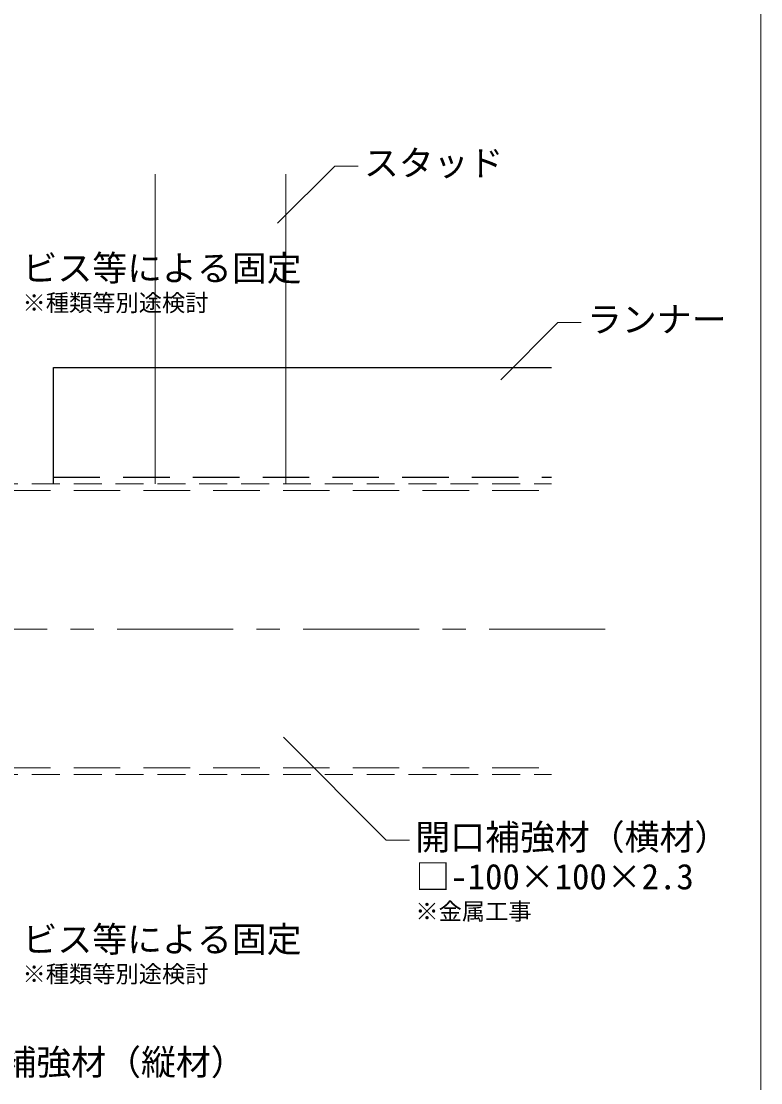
# Model space of a CAD drawing. Units: millimetres on the paper, with parts at other scales. Extents: x -195 to 195, y -140 to 138.
# Drawn here: x 94.89 to 126.7, y -112.34 to -66.69 of the extents above; entities that cross this region are included whole.
import ezdxf
from ezdxf.enums import TextEntityAlignment as Align

# ---------------------------------------------------------------- set-up
doc = ezdxf.new("R2010")
doc.units = ezdxf.units.MM
for name, pattern in [('CHAIN1', [8, 5, -1, 1, -1]), ('DASHED1', [1.8, 1.2, -0.6]), ('DASHED2', [3, 2, -1])]:
    doc.linetypes.add(name, pattern=pattern)
for name, color, linetype, lineweight in [('4-0_中心線', 4, 'CHAIN1', 18), ('4-2_SQバー', 3, 'Continuous', 18), ('4-3_ランナー', 2, 'Continuous', 25), ('4-4_補強材', 4, 'DASHED1', 9), ('4-6_文字・矢印', 7, 'Continuous', 18), ('F-3_ランナー', 4, 'Continuous', 9)]:
    doc.layers.add(name, color=color, linetype=linetype, lineweight=lineweight)
doc.styles.add('ＭＳ ゴシック', font='')
doc.styles.get('ＭＳ ゴシック').set_extended_font_data('MS Gothic')

msp = doc.modelspace()

# ---------------------------------------------------------------- linework, layer by layer
at = {"layer": '4-0_中心線'}
msp.add_line((75.016, -92.828), (120.539, -92.828), dxfattribs=at)
at = {"layer": '4-2_SQバー'}
for p, q in [((100.655, -73.265), (100.655, -86.578)), ((106.28, -73.265), (106.28, -86.578))]:
    msp.add_line(p, q, dxfattribs=at)
at = {"layer": '4-3_ランナー', "linetype": 'DASHED2'}
msp.add_line((96.28, -86.29), (117.704, -86.29), dxfattribs=at)
at = {"layer": '4-3_ランナー'}
msp.add_lwpolyline([(96.28, -86.578), (96.28, -81.578), (117.704, -81.578)], dxfattribs=at)
at = {"layer": '4-4_補強材'}
for p, q in [((88.155, -86.578), (117.704, -86.578)), ((88.155, -99.078), (117.704, -99.078))]:
    msp.add_line(p, q, dxfattribs=at)
at = {"layer": '4-4_補強材', "linetype": 'DASHED2'}
for p, q in [((88.155, -86.865), (117.704, -86.865)), ((88.155, -98.79), (117.704, -98.79))]:
    msp.add_line(p, q, dxfattribs=at)
at = {"layer": '4-6_文字・矢印'}
for p, q in [((108.384, -72.913), (105.921, -75.376)), ((108.384, -72.913), (109.384, -72.913)), ((117.98, -79.638), (115.518, -82.101)), ((117.98, -79.638), (118.98, -79.638)), ((110.597, -101.901), (106.178, -97.481)), ((110.597, -101.901), (111.597, -101.901))]:
    msp.add_line(p, q, dxfattribs=at)
at = {"layer": 'F-3_ランナー', "color": 3, "lineweight": 18}
msp.add_line((126.704, 2.506), (126.704, -119.594), dxfattribs=at)

# ---------------------------------------------------------------- texts
at = {"layer": '4-6_文字・矢印', "style": 'ＭＳ ゴシック'}
for s, height, p in [('スタッド', 1.1, (109.634, -73.663)), ('ビス等による固定', 1.1, (94.95, -78.182)), ('※種類等別途検討', 0.7331, (94.95, -79.382)), ('ランナー', 1.1, (119.23, -80.388)), ('開口補強材（横材）', 1.1, (111.847, -102.651)), ('□-100×100×2.3', 1.1, (111.847, -104.351)), ('※金属工事', 0.7331, (111.847, -105.551)), ('ビス等による固定', 1.1, (94.95, -107.048)), ('※種類等別途検討', 0.7331, (94.95, -108.248)), ('開口補強材（縦材）', 1.1, (91.045, -112.33))]:
    msp.add_text(s, height=height, dxfattribs=at).set_placement(p, align=Align.BOTTOM_LEFT)

doc.saveas('drawing.dxf')
